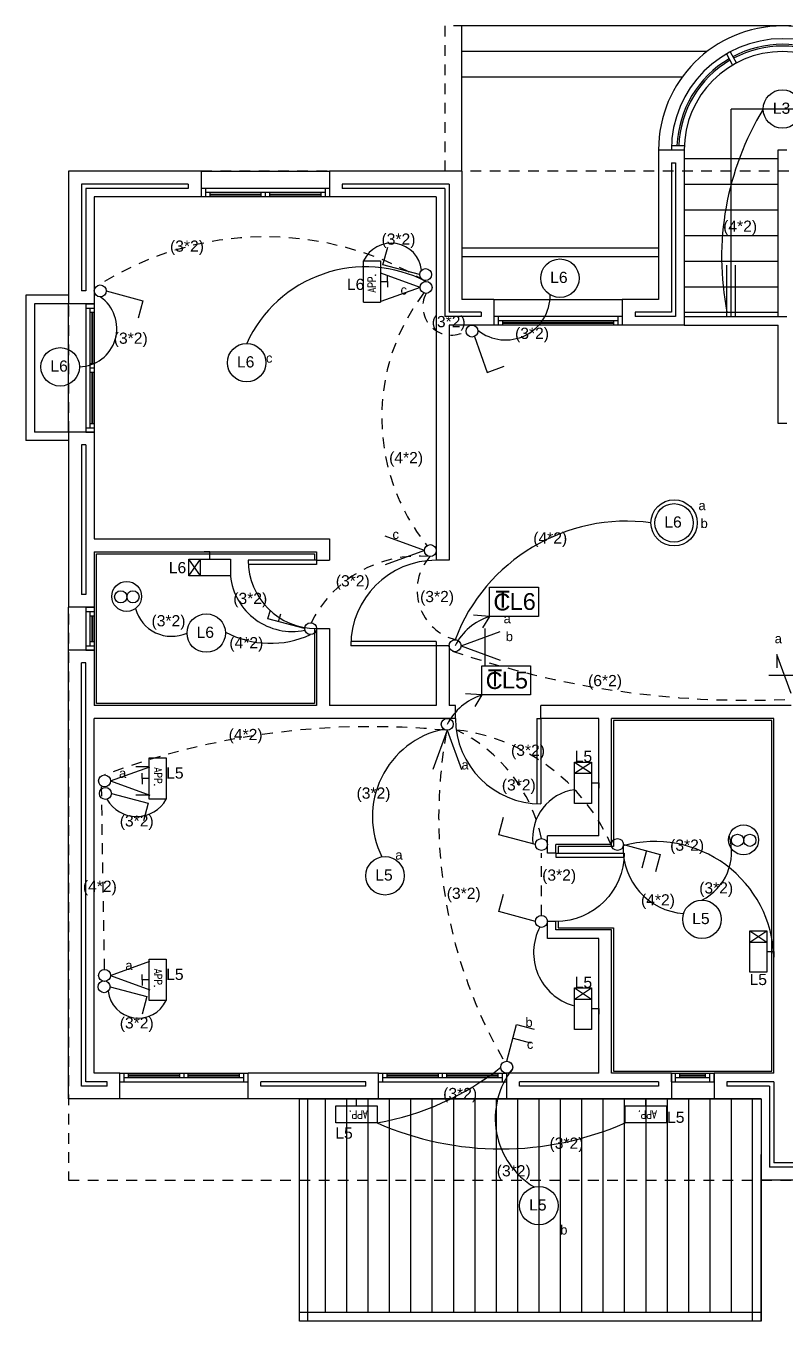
# Model space of a CAD drawing. Header units: millimetres. Extents: x -1152.8 to -1111.9, y 13007.9 to 13069.
# Drawn here: x -1152.81 to -1143.93, y 13053.82 to 13068.97 of the extents above; entities that cross this region are included whole.
import ezdxf

# ---------------------------------------------------------------- set-up
doc = ezdxf.new("R2010")
doc.units = ezdxf.units.MM
doc.header["$LTSCALE"] = 0.5
doc.linetypes.add('DASHED2', pattern=[0.375, 0.25, -0.125])
doc.linetypes.add('HIDDEN', pattern=[0.375, 0.25, -0.125])
for name, color, linetype in [('1lighting', 3, 'CONTINUOUS'), ('A-DOOR', 4, 'CONTINUOUS'), ('A-FLOR-STRS', 2, 'CONTINUOUS'), ('A-WALL', 7, 'CONTINUOUS'), ('A-WINDOW', 150, 'CONTINUOUS'), ('M-BALCONY', 6, 'CONTINUOUS'), ('M-ELEV-LOWER', 8, 'CONTINUOUS'), ('M-FB', 4, 'CONTINUOUS'), ('M-FINISHING', 251, 'CONTINUOUS'), ('M-outline-wall', 3, 'CONTINUOUS'), ('M-SANITARY', 1, 'CONTINUOUS'), ('M-TILING', 251, 'CONTINUOUS')]:
    doc.layers.add(name, color=color, linetype=linetype)
doc.layers.get('M-SANITARY').off()
doc.styles.add('ROMANC', font='romanc', dxfattribs={"height": 0.3})
doc.styles.add('RomanS', font='arial.ttf')

# ---------------------------------------------------------------- blocks, each defined once
blk = doc.blocks.new('D1000')
at = {"layer": 'A-DOOR'}
for p, q in [((0, 0), (-1000, 0)), ((0, 50), (-999, 50)), ((0, 50), (0, 0))]:
    blk.add_line(p, q, dxfattribs=at)
blk.add_arc((0, 0), 1000, 90, 180, dxfattribs=at)
blk = doc.blocks.new('D800')
at = {"layer": 'A-DOOR'}
for p, q in [((0, 0), (0, 50)), ((0, 50), (798, 50)), ((0, 0), (0, 50)), ((0, 0), (800, 0))]:
    blk.add_line(p, q, dxfattribs=at)
blk.add_arc((0, 0), 800, 0, 90, dxfattribs=at)

msp = doc.modelspace()

# ---------------------------------------------------------------- linework, layer by layer
at = {"layer": '1lighting'}
for p, q in [((-1148.635, 13066.172), (-1148.58, 13066.378)), ((-1148.863, 13065.734), (-1148.863, 13066.219)), ((-1148.863, 13066.219), (-1148.665, 13066.219)), ((-1148.665, 13066.219), (-1148.665, 13065.734)), ((-1148.206, 13066.057), (-1148.635, 13066.172)), ((-1148.665, 13065.976), (-1148.581, 13065.976)), ((-1148.201, 13065.907), (-1148.659, 13066.074)), ((-1148.581, 13065.976), (-1148.581, 13066.041)), ((-1148.581, 13065.976), (-1148.581, 13065.912)), ((-1151.872, 13065.866), (-1151.443, 13065.751)), ((-1148.201, 13065.907), (-1148.659, 13065.741)), ((-1151.443, 13065.751), (-1151.498, 13065.546)), ((-1148.863, 13065.734), (-1148.665, 13065.734)), ((-1147.565, 13065.334), (-1147.418, 13064.914)), ((-1147.418, 13064.914), (-1147.217, 13064.985)), ((-1148.151, 13062.83), (-1148.609, 13062.996)), ((-1150.662, 13062.813), (-1150.726, 13062.813)), ((-1150.662, 13062.813), (-1150.597, 13062.813)), ((-1150.662, 13062.73), (-1150.662, 13062.813)), ((-1148.151, 13062.83), (-1148.609, 13062.663)), ((-1150.904, 13062.532), (-1150.904, 13062.73)), ((-1150.904, 13062.73), (-1150.42, 13062.73)), ((-1150.904, 13062.532), (-1150.771, 13062.73)), ((-1150.771, 13062.532), (-1150.904, 13062.73)), ((-1150.771, 13062.532), (-1150.771, 13062.73)), ((-1150.42, 13062.73), (-1150.42, 13062.532)), ((-1150.42, 13062.532), (-1150.904, 13062.532)), ((-1149.856, 13061.998), (-1149.831, 13062.09)), ((-1147.442, 13061.916), (-1147.442, 13061.481)), ((-1147.722, 13061.716), (-1147.264, 13061.882)), ((-1147.722, 13061.716), (-1147.264, 13061.549)), ((-1143.861, 13061.156), (-1144.028, 13061.613)), ((-1144.028, 13061.613), (-1144.028, 13061.458)), ((-1144.12, 13061.371), (-1143.618, 13061.371)), ((-1147.884, 13060.727), (-1148.05, 13060.269)), ((-1147.884, 13060.727), (-1147.717, 13060.269)), ((-1151.368, 13059.92), (-1151.368, 13060.404)), ((-1151.368, 13060.404), (-1151.171, 13060.404)), ((-1151.171, 13060.404), (-1151.171, 13059.92)), ((-1151.822, 13060.135), (-1151.364, 13060.301)), ((-1151.368, 13060.3), (-1151.524, 13060.3)), ((-1151.452, 13060.162), (-1151.452, 13060.227)), ((-1146.393, 13060.356), (-1146.195, 13060.356)), ((-1146.393, 13059.872), (-1146.393, 13060.356)), ((-1146.393, 13060.356), (-1146.195, 13060.224)), ((-1146.393, 13060.224), (-1146.195, 13060.356)), ((-1146.393, 13060.224), (-1146.195, 13060.224)), ((-1146.195, 13060.356), (-1146.195, 13059.872)), ((-1151.822, 13060.135), (-1151.364, 13059.968)), ((-1151.452, 13060.162), (-1151.452, 13060.098)), ((-1151.368, 13060.162), (-1151.452, 13060.162)), ((-1146.195, 13060.114), (-1146.112, 13060.114)), ((-1146.112, 13060.114), (-1146.112, 13060.179)), ((-1146.112, 13060.114), (-1146.112, 13060.05)), ((-1151.812, 13059.988), (-1151.383, 13059.873)), ((-1151.368, 13059.967), (-1151.524, 13059.967)), ((-1151.171, 13059.92), (-1151.368, 13059.92)), ((-1151.383, 13059.873), (-1151.438, 13059.668)), ((-1146.195, 13059.872), (-1146.393, 13059.872)), ((-1145.552, 13059.319), (-1145.607, 13059.114)), ((-1144.343, 13058.38), (-1144.145, 13058.38)), ((-1144.343, 13057.896), (-1144.343, 13058.38)), ((-1144.343, 13058.38), (-1144.145, 13058.248)), ((-1144.343, 13058.248), (-1144.145, 13058.38)), ((-1144.343, 13058.248), (-1144.145, 13058.248)), ((-1144.145, 13058.38), (-1144.145, 13057.896)), ((-1144.145, 13058.138), (-1144.062, 13058.138)), ((-1144.062, 13058.138), (-1144.062, 13058.203)), ((-1144.062, 13058.138), (-1144.062, 13058.073)), ((-1151.822, 13057.859), (-1151.364, 13058.026)), ((-1151.368, 13057.565), (-1151.368, 13058.049)), ((-1151.368, 13058.049), (-1151.171, 13058.049)), ((-1151.171, 13058.049), (-1151.171, 13057.565)), ((-1151.822, 13057.859), (-1151.364, 13057.693)), ((-1151.452, 13057.807), (-1151.452, 13057.872)), ((-1151.452, 13057.807), (-1151.452, 13057.743)), ((-1151.368, 13057.807), (-1151.452, 13057.807)), ((-1144.145, 13057.896), (-1144.343, 13057.896)), ((-1151.827, 13057.727), (-1151.398, 13057.612)), ((-1146.393, 13057.714), (-1146.195, 13057.714)), ((-1146.393, 13057.229), (-1146.393, 13057.714)), ((-1146.393, 13057.714), (-1146.195, 13057.581)), ((-1146.393, 13057.581), (-1146.195, 13057.714)), ((-1146.195, 13057.714), (-1146.195, 13057.229)), ((-1151.398, 13057.612), (-1151.453, 13057.406)), ((-1151.171, 13057.565), (-1151.368, 13057.565)), ((-1146.393, 13057.581), (-1146.195, 13057.581)), ((-1146.112, 13057.471), (-1146.112, 13057.536)), ((-1146.195, 13057.471), (-1146.112, 13057.471)), ((-1146.112, 13057.471), (-1146.112, 13057.407)), ((-1147.187, 13056.856), (-1147.072, 13057.285)), ((-1147.072, 13057.285), (-1146.866, 13057.23)), ((-1146.195, 13057.229), (-1146.393, 13057.229)), ((-1147.114, 13057.126), (-1146.909, 13057.071)), ((-1149.186, 13056.135), (-1149.186, 13056.333)), ((-1149.186, 13056.333), (-1148.702, 13056.333)), ((-1148.944, 13056.416), (-1149.009, 13056.416)), ((-1148.944, 13056.416), (-1148.88, 13056.416)), ((-1148.944, 13056.333), (-1148.944, 13056.416)), ((-1148.702, 13056.333), (-1148.702, 13056.135)), ((-1145.804, 13056.135), (-1145.804, 13056.333)), ((-1145.804, 13056.333), (-1145.32, 13056.333)), ((-1145.562, 13056.416), (-1145.626, 13056.416)), ((-1145.562, 13056.416), (-1145.497, 13056.416)), ((-1145.562, 13056.333), (-1145.562, 13056.416)), ((-1145.32, 13056.333), (-1145.32, 13056.135)), ((-1148.702, 13056.135), (-1149.186, 13056.135)), ((-1145.32, 13056.135), (-1145.804, 13056.135))]:
    msp.add_line(p, q, dxfattribs=at)
at = {"layer": '1lighting', "color": 6}
for q in [(-1147.578, 13062.075), (-1147.469, 13061.927)]:
    msp.add_line((-1147.389, 13062.059), q, dxfattribs=at)
at = {"layer": '1lighting', "color": 1}
for q in [(-1147.669, 13061.155), (-1147.56, 13061.007)]:
    msp.add_line((-1147.48, 13061.14), q, dxfattribs=at)
at = {"layer": '1lighting', "color": 1, "linetype": 'DASHED2'}
msp.add_line((-1151.892, 13057.93), (-1151.927, 13060.066), dxfattribs=at)
at = {"layer": '1lighting', "linetype": 'DASHED2'}
msp.add_line((-1146.781, 13058.561), (-1146.781, 13059.291), dxfattribs=at)
at = {"layer": '1lighting', "color": 6}
msp.add_lwpolyline([(-1147.389, 13062.401), (-1146.817, 13062.401), (-1146.817, 13062.059), (-1147.389, 13062.059)], close=True, dxfattribs=at)
at = {"layer": '1lighting'}
for points in [[(-1149.551, 13061.916), (-1149.98, 13062.031), (-1149.952, 13062.137)], [(-1146.851, 13059.391), (-1147.28, 13059.506), (-1147.225, 13059.712)], [(-1145.822, 13059.391), (-1145.393, 13059.276), (-1145.448, 13059.071)], [(-1146.851, 13058.491), (-1147.28, 13058.606), (-1147.225, 13058.812)]]:
    msp.add_lwpolyline(points, dxfattribs=at)
at = {"layer": '1lighting', "color": 1}
msp.add_lwpolyline([(-1147.48, 13061.481), (-1146.908, 13061.481), (-1146.908, 13061.14), (-1147.48, 13061.14)], close=True, dxfattribs=at)
at = {"layer": '1lighting'}
for centre, radius in [((-1143.962, 13067.994), 0.225), ((-1148.136, 13066.057), 0.0697), ((-1146.565, 13066.015), 0.225), ((-1148.131, 13065.907), 0.0697), ((-1151.942, 13065.866), 0.0697), ((-1147.594, 13065.397), 0.0697), ((-1150.229, 13065.027), 0.225), ((-1152.411, 13064.978), 0.225), ((-1145.23, 13063.153), 0.27), ((-1145.23, 13063.153), 0.225), ((-1148.081, 13062.829), 0.0697), ((-1150.702, 13061.864), 0.225), ((-1149.481, 13061.916), 0.0697), ((-1147.792, 13061.716), 0.0697), ((-1147.883, 13060.797), 0.0697), ((-1151.892, 13060.135), 0.0697), ((-1151.882, 13059.988), 0.0697), ((-1146.781, 13059.391), 0.0697), ((-1145.892, 13059.391), 0.0697), ((-1148.611, 13059.025), 0.225), ((-1144.904, 13058.516), 0.225), ((-1146.781, 13058.491), 0.0697), ((-1151.897, 13057.727), 0.0697), ((-1151.892, 13057.86), 0.0697), ((-1147.187, 13056.786), 0.0697), ((-1146.812, 13055.166), 0.225)]:
    msp.add_circle(centre, radius, dxfattribs=at)
at = {"layer": '1lighting', "linetype": 'ByBlock'}
for centre, radius in [((-1151.633, 13062.293), 0.175), ((-1151.703, 13062.288), 0.0717), ((-1151.559, 13062.288), 0.0717), ((-1144.417, 13059.445), 0.175), ((-1144.487, 13059.44), 0.0717), ((-1144.344, 13059.44), 0.0717)]:
    msp.add_circle(centre, radius, dxfattribs=at)
at = {"layer": '1lighting'}
for centre, radius, start, end in [((-1141.339, 13066.258), 3.335, 148.6362, 191.0941), ((-1148.538, 13066.068), 0.357, 6.5043, 155.1016), ((-1148.836, 13064.617), 1.531, 62.62, 155.5054), ((-1152.197, 13065.427), 0.449, 271.332, 55.4253), ((-1147.2, 13065.814), 0.521, 231.4911, 0.7648), ((-1145.785, 13061.027), 2.146, 82.3673, 159.2767), ((-1149.694, 13062.612), 0.73, 186.3429, 281.3415), ((-1151.105, 13062.268), 0.442, 195.3984, 293.7961), ((-1149.951, 13062.866), 1.122, 242.0518, 294.7318), ((-1147.711, 13059.715), 1.047, 101.7447, 206.5655), ((-1151.517, 13060.116), 0.398, 209.3553, 330.5716), ((-1146.315, 13059.467), 0.57, 97.751, 186.7805), ((-1145.19, 13059.305), 0.633, 296.848, 17.4064), ((-1145.068, 13059.34), 0.757, 177.1943, 266.2118), ((-1145.456, 13058.031), 1.395, 1.7318, 105.2895), ((-1146.225, 13058.127), 0.648, 152.6609, 253.2511), ((-1151.495, 13057.716), 0.357, 186.5043, 335.1016), ((-1149.267, 13059.321), 3.235, 280.0622, 308.4305), ((-1146.389, 13056.187), 0.933, 141.4873, 239.2465), ((-1147.253, 13059.431), 3.601, 246.2692, 293.7308)]:
    msp.add_arc(centre, radius, start, end, dxfattribs=at)
at = {"layer": '1lighting', "color": 6, "linetype": 'DASHED2'}
for centre, radius, start, end in [((-1150.012, 13062.859), 3.641, 58.9091, 122.3955), ((-1146.256, 13064.388), 2.394, 142.5983, 218.8448), ((-1147.835, 13065.684), 0.334, 152.6643, 300.7865), ((-1148.218, 13061.364), 1.401, 84.6035, 154.3899), ((-1147.641, 13062.364), 0.595, 138.3868, 256.7839), ((-1144.364, 13071.745), 10.667, 251.0937, 272.3247)]:
    msp.add_arc(centre, radius, start, end, dxfattribs=at)
at = {"layer": '1lighting', "color": 6}
msp.add_arc((-1147.178, 13061.404), 0.688, 107.8344, 153.0164, dxfattribs=at)
at = {"layer": '1lighting', "color": 1}
msp.add_arc((-1147.27, 13060.484), 0.688, 107.8344, 153.0164, dxfattribs=at)
at = {"layer": '1lighting', "color": 1, "linetype": 'DASHED2'}
for centre, radius, start, end in [((-1148.773, 13051.875), 8.895, 84.3832, 110.5262), ((-1142.336, 13059.698), 5.648, 169.8123, 210.2812), ((-1148.048, 13058.475), 2.273, 23.0745, 84.8246), ((-1148.565, 13059.089), 1.822, 11.7741, 64.3907)]:
    msp.add_arc(centre, radius, start, end, dxfattribs=at)
at = {"layer": 'A-FLOR-STRS'}
for p, q in [((-1144.562, 13065.566), (-1144.562, 13067.994)), ((-1143.362, 13067.994), (-1144.562, 13067.994)), ((-1144.012, 13065.566), (-1144.012, 13067.516)), ((-1144.012, 13067.516), (-1143.912, 13067.516)), ((-1145.112, 13067.416), (-1144.012, 13067.416)), ((-1145.112, 13067.116), (-1144.012, 13067.116)), ((-1145.112, 13066.816), (-1144.012, 13066.816)), ((-1145.112, 13066.516), (-1144.012, 13066.516)), ((-1145.112, 13066.216), (-1144.012, 13066.216)), ((-1144.612, 13065.566), (-1144.612, 13066.166)), ((-1144.512, 13065.566), (-1144.512, 13066.166)), ((-1145.112, 13065.916), (-1144.012, 13065.916)), ((-1145.112, 13065.616), (-1144.012, 13065.616)), ((-1145.112, 13065.566), (-1143.912, 13065.566)), ((-1145.112, 13065.466), (-1144.012, 13065.466)), ((-1144.012, 13064.316), (-1144.012, 13065.466)), ((-1143.912, 13064.316), (-1144.012, 13064.316))]:
    msp.add_line(p, q, dxfattribs=at)
at = {"layer": 'A-WALL'}
for p, q in [((-1145.412, 13067.516), (-1145.412, 13065.766)), ((-1145.412, 13067.516), (-1145.112, 13067.516)), ((-1145.112, 13067.516), (-1145.112, 13066.816)), ((-1145.112, 13067.516), (-1145.112, 13065.466)), ((-1145.262, 13067.366), (-1145.262, 13065.616)), ((-1145.262, 13067.366), (-1145.212, 13067.366)), ((-1145.212, 13067.366), (-1145.212, 13065.566)), ((-1150.762, 13067.266), (-1152.312, 13067.266)), ((-1152.312, 13067.266), (-1152.312, 13065.716)), ((-1150.762, 13067.266), (-1150.762, 13066.966)), ((-1147.712, 13067.266), (-1149.262, 13067.266)), ((-1149.262, 13067.266), (-1149.262, 13066.966)), ((-1147.712, 13067.266), (-1147.712, 13065.766)), ((-1150.912, 13067.116), (-1152.162, 13067.116)), ((-1152.162, 13067.116), (-1152.162, 13065.866)), ((-1150.912, 13067.066), (-1152.112, 13067.066)), ((-1152.112, 13067.066), (-1152.112, 13065.866)), ((-1150.912, 13067.116), (-1150.912, 13067.066)), ((-1147.862, 13067.116), (-1149.112, 13067.116)), ((-1149.112, 13067.116), (-1149.112, 13067.066)), ((-1147.912, 13067.066), (-1149.112, 13067.066)), ((-1147.912, 13067.066), (-1147.912, 13065.566)), ((-1147.862, 13067.116), (-1147.862, 13065.616)), ((-1150.762, 13066.966), (-1152.012, 13066.966)), ((-1152.012, 13066.966), (-1152.012, 13065.716)), ((-1148.012, 13066.966), (-1149.262, 13066.966)), ((-1148.012, 13066.966), (-1148.012, 13062.716)), ((-1152.112, 13065.866), (-1152.162, 13065.866)), ((-1152.012, 13065.716), (-1152.312, 13065.716)), ((-1147.337, 13065.766), (-1147.712, 13065.766)), ((-1147.337, 13065.766), (-1147.337, 13065.466)), ((-1145.412, 13065.766), (-1145.837, 13065.766)), ((-1145.837, 13065.766), (-1145.837, 13065.466)), ((-1147.487, 13065.566), (-1147.912, 13065.566)), ((-1147.487, 13065.616), (-1147.862, 13065.616)), ((-1147.487, 13065.616), (-1147.487, 13065.566)), ((-1145.262, 13065.616), (-1145.687, 13065.616)), ((-1145.687, 13065.616), (-1145.687, 13065.566)), ((-1145.212, 13065.566), (-1145.687, 13065.566)), ((-1147.862, 13065.466), (-1147.862, 13062.716)), ((-1147.337, 13065.466), (-1147.862, 13065.466)), ((-1145.112, 13065.466), (-1145.837, 13065.466)), ((-1152.012, 13064.216), (-1152.312, 13064.216)), ((-1152.312, 13064.216), (-1152.312, 13062.166)), ((-1152.012, 13064.216), (-1152.012, 13062.966)), ((-1152.112, 13064.066), (-1152.162, 13064.066)), ((-1152.162, 13064.066), (-1152.162, 13062.316)), ((-1152.112, 13064.066), (-1152.112, 13062.316)), ((-1152.012, 13062.966), (-1149.262, 13062.966)), ((-1149.262, 13062.966), (-1149.262, 13062.716)), ((-1152.012, 13062.816), (-1152.012, 13062.166)), ((-1152.012, 13062.816), (-1149.412, 13062.816)), ((-1149.412, 13062.816), (-1149.412, 13062.716)), ((-1149.412, 13062.716), (-1149.262, 13062.716)), ((-1147.862, 13062.716), (-1148.012, 13062.716)), ((-1152.112, 13062.316), (-1152.162, 13062.316)), ((-1152.012, 13062.166), (-1152.312, 13062.166)), ((-1149.412, 13061.916), (-1149.412, 13061.016)), ((-1149.412, 13061.916), (-1149.262, 13061.916)), ((-1149.262, 13061.916), (-1149.262, 13061.016)), ((-1152.312, 13056.416), (-1152.312, 13061.666)), ((-1152.012, 13061.666), (-1152.312, 13061.666)), ((-1152.012, 13061.666), (-1152.012, 13061.016)), ((-1148.012, 13061.716), (-1148.012, 13061.016)), ((-1147.862, 13061.716), (-1148.012, 13061.716)), ((-1147.862, 13061.716), (-1147.862, 13061.016)), ((-1152.162, 13056.566), (-1152.162, 13061.516)), ((-1152.112, 13061.516), (-1152.162, 13061.516)), ((-1152.112, 13056.616), (-1152.112, 13061.516)), ((-1149.412, 13061.016), (-1152.012, 13061.016)), ((-1148.012, 13061.016), (-1149.262, 13061.016)), ((-1147.787, 13061.016), (-1147.862, 13061.016)), ((-1147.787, 13060.866), (-1147.787, 13061.016)), ((-1146.787, 13060.866), (-1146.787, 13061.016)), ((-1143.862, 13061.016), (-1146.787, 13061.016)), ((-1152.012, 13056.716), (-1152.012, 13060.866)), ((-1147.787, 13060.866), (-1152.012, 13060.866)), ((-1146.112, 13060.866), (-1146.787, 13060.866)), ((-1146.112, 13059.491), (-1146.112, 13060.866)), ((-1145.962, 13059.391), (-1145.962, 13060.866)), ((-1144.062, 13060.866), (-1145.962, 13060.866)), ((-1144.062, 13056.716), (-1144.062, 13060.866)), ((-1146.112, 13059.491), (-1146.712, 13059.491)), ((-1146.712, 13059.291), (-1146.712, 13059.491)), ((-1145.962, 13059.391), (-1146.612, 13059.391)), ((-1146.612, 13059.291), (-1146.612, 13059.391)), ((-1146.612, 13059.291), (-1146.712, 13059.291)), ((-1146.712, 13058.291), (-1146.712, 13058.491)), ((-1146.612, 13058.491), (-1146.712, 13058.491)), ((-1146.612, 13058.391), (-1146.612, 13058.491)), ((-1146.112, 13058.291), (-1146.712, 13058.291)), ((-1145.962, 13058.391), (-1146.612, 13058.391)), ((-1146.112, 13056.716), (-1146.112, 13058.291)), ((-1145.962, 13056.716), (-1145.962, 13058.391)), ((-1151.862, 13056.616), (-1152.112, 13056.616)), ((-1151.712, 13056.716), (-1152.012, 13056.716)), ((-1151.862, 13056.566), (-1151.862, 13056.616)), ((-1151.712, 13056.416), (-1151.712, 13056.716)), ((-1148.687, 13056.716), (-1150.212, 13056.716)), ((-1150.212, 13056.416), (-1150.212, 13056.716)), ((-1148.837, 13056.616), (-1150.062, 13056.616)), ((-1150.062, 13056.566), (-1150.062, 13056.616)), ((-1148.837, 13056.566), (-1148.837, 13056.616)), ((-1148.687, 13056.416), (-1148.687, 13056.716)), ((-1146.112, 13056.716), (-1147.187, 13056.716)), ((-1147.187, 13056.416), (-1147.187, 13056.716)), ((-1145.412, 13056.616), (-1147.037, 13056.616)), ((-1147.037, 13056.566), (-1147.037, 13056.616)), ((-1145.262, 13056.716), (-1145.962, 13056.716)), ((-1145.412, 13056.616), (-1145.412, 13056.566)), ((-1145.262, 13056.716), (-1145.262, 13056.416)), ((-1144.062, 13056.716), (-1144.762, 13056.716)), ((-1144.762, 13056.716), (-1144.762, 13056.416)), ((-1144.062, 13056.616), (-1144.612, 13056.616)), ((-1144.612, 13056.616), (-1144.612, 13056.566)), ((-1144.062, 13056.616), (-1144.062, 13055.666)), ((-1151.862, 13056.566), (-1152.162, 13056.566)), ((-1148.837, 13056.566), (-1150.062, 13056.566)), ((-1145.412, 13056.566), (-1147.037, 13056.566)), ((-1144.112, 13056.566), (-1144.612, 13056.566)), ((-1144.112, 13056.566), (-1144.112, 13055.616)), ((-1151.712, 13056.416), (-1152.312, 13056.416)), ((-1148.687, 13056.416), (-1150.212, 13056.416)), ((-1145.262, 13056.416), (-1147.187, 13056.416)), ((-1144.212, 13056.416), (-1144.762, 13056.416)), ((-1144.212, 13056.416), (-1144.212, 13055.466)), ((-1142.862, 13055.616), (-1144.112, 13055.616)), ((-1142.862, 13055.666), (-1144.062, 13055.666)), ((-1142.712, 13055.466), (-1144.212, 13055.466))]:
    msp.add_line(p, q, dxfattribs=at)
at = {"layer": 'A-WINDOW'}
for p, q in [((-1144.618, 13068.638), (-1144.545, 13068.508)), ((-1144.574, 13068.663), (-1144.501, 13068.532)), ((-1145.261, 13067.566), (-1145.112, 13067.566)), ((-1150.762, 13067.266), (-1149.262, 13067.266)), ((-1149.262, 13067.066), (-1150.762, 13067.066)), ((-1150.762, 13067.066), (-1150.762, 13066.966)), ((-1150.712, 13067.066), (-1150.712, 13066.966)), ((-1149.312, 13067.066), (-1149.312, 13066.966)), ((-1149.262, 13067.066), (-1149.262, 13066.966)), ((-1149.262, 13066.966), (-1150.762, 13066.966)), ((-1149.312, 13067.016), (-1150.712, 13067.016)), ((-1150.662, 13067.016), (-1150.662, 13066.966)), ((-1150.062, 13066.996), (-1150.662, 13066.996)), ((-1150.062, 13066.986), (-1150.662, 13066.986)), ((-1150.062, 13067.016), (-1150.062, 13066.966)), ((-1150.012, 13067.016), (-1150.012, 13066.966)), ((-1149.962, 13067.016), (-1149.962, 13066.966)), ((-1149.362, 13066.996), (-1149.962, 13066.996)), ((-1149.362, 13066.986), (-1149.962, 13066.986)), ((-1149.362, 13067.016), (-1149.362, 13066.966)), ((-1152.312, 13064.216), (-1152.312, 13065.716)), ((-1152.112, 13065.716), (-1152.112, 13064.216)), ((-1152.112, 13065.716), (-1152.012, 13065.716)), ((-1152.012, 13065.716), (-1152.012, 13064.216)), ((-1147.337, 13065.766), (-1145.837, 13065.766)), ((-1152.112, 13065.666), (-1152.012, 13065.666)), ((-1152.062, 13065.666), (-1152.062, 13064.266)), ((-1152.062, 13065.616), (-1152.012, 13065.616)), ((-1152.042, 13065.616), (-1152.042, 13065.016)), ((-1152.032, 13065.616), (-1152.032, 13065.016)), ((-1145.837, 13065.566), (-1147.337, 13065.566)), ((-1147.337, 13065.566), (-1147.337, 13065.466)), ((-1147.287, 13065.566), (-1147.287, 13065.466)), ((-1145.887, 13065.566), (-1145.887, 13065.466)), ((-1145.837, 13065.566), (-1145.837, 13065.466)), ((-1145.837, 13065.466), (-1147.337, 13065.466)), ((-1145.887, 13065.516), (-1147.287, 13065.516)), ((-1147.237, 13065.516), (-1147.237, 13065.466)), ((-1145.937, 13065.496), (-1147.237, 13065.496)), ((-1145.937, 13065.486), (-1147.237, 13065.486)), ((-1145.937, 13065.516), (-1145.937, 13065.466)), ((-1152.062, 13065.016), (-1152.012, 13065.016)), ((-1152.062, 13064.966), (-1152.012, 13064.966)), ((-1152.062, 13064.916), (-1152.012, 13064.916)), ((-1152.042, 13064.916), (-1152.042, 13064.316)), ((-1152.032, 13064.916), (-1152.032, 13064.316)), ((-1152.062, 13064.316), (-1152.012, 13064.316)), ((-1152.112, 13064.266), (-1152.012, 13064.266)), ((-1152.112, 13064.216), (-1152.012, 13064.216)), ((-1152.312, 13061.666), (-1152.312, 13062.166)), ((-1152.112, 13062.166), (-1152.112, 13061.666)), ((-1152.112, 13062.166), (-1152.012, 13062.166)), ((-1152.112, 13062.116), (-1152.012, 13062.116)), ((-1152.062, 13062.116), (-1152.062, 13061.716)), ((-1152.062, 13062.066), (-1152.012, 13062.066)), ((-1152.042, 13062.066), (-1152.042, 13061.766)), ((-1152.032, 13062.066), (-1152.032, 13061.766)), ((-1152.012, 13062.166), (-1152.012, 13061.666)), ((-1152.062, 13061.766), (-1152.012, 13061.766)), ((-1152.112, 13061.716), (-1152.012, 13061.716)), ((-1152.112, 13061.666), (-1152.012, 13061.666)), ((-1151.712, 13056.716), (-1150.212, 13056.716)), ((-1151.712, 13056.616), (-1151.712, 13056.716)), ((-1151.712, 13056.616), (-1150.212, 13056.616)), ((-1151.662, 13056.616), (-1151.662, 13056.716)), ((-1151.662, 13056.666), (-1150.262, 13056.666)), ((-1151.612, 13056.666), (-1151.612, 13056.716)), ((-1151.612, 13056.696), (-1151.012, 13056.696)), ((-1151.612, 13056.686), (-1151.012, 13056.686)), ((-1151.012, 13056.666), (-1151.012, 13056.716)), ((-1150.962, 13056.666), (-1150.962, 13056.716)), ((-1150.912, 13056.666), (-1150.912, 13056.716)), ((-1150.912, 13056.696), (-1150.312, 13056.696)), ((-1150.912, 13056.686), (-1150.312, 13056.686)), ((-1150.312, 13056.666), (-1150.312, 13056.716)), ((-1150.262, 13056.616), (-1150.262, 13056.716)), ((-1150.212, 13056.616), (-1150.212, 13056.716)), ((-1148.687, 13056.716), (-1147.187, 13056.716)), ((-1148.687, 13056.616), (-1148.687, 13056.716)), ((-1148.687, 13056.616), (-1147.187, 13056.616)), ((-1148.637, 13056.616), (-1148.637, 13056.716)), ((-1148.637, 13056.666), (-1147.237, 13056.666)), ((-1148.587, 13056.666), (-1148.587, 13056.716)), ((-1148.587, 13056.696), (-1147.987, 13056.696)), ((-1148.587, 13056.686), (-1147.987, 13056.686)), ((-1147.987, 13056.666), (-1147.987, 13056.716)), ((-1147.937, 13056.666), (-1147.937, 13056.716)), ((-1147.887, 13056.666), (-1147.887, 13056.716)), ((-1147.887, 13056.696), (-1147.287, 13056.696)), ((-1147.887, 13056.686), (-1147.287, 13056.686)), ((-1147.287, 13056.666), (-1147.287, 13056.716)), ((-1147.237, 13056.616), (-1147.237, 13056.716)), ((-1147.187, 13056.616), (-1147.187, 13056.716)), ((-1145.262, 13056.716), (-1144.762, 13056.716)), ((-1145.262, 13056.616), (-1145.262, 13056.716)), ((-1145.262, 13056.616), (-1144.762, 13056.616)), ((-1145.212, 13056.616), (-1145.212, 13056.716)), ((-1145.212, 13056.666), (-1144.812, 13056.666)), ((-1145.162, 13056.666), (-1145.162, 13056.716)), ((-1145.162, 13056.696), (-1144.862, 13056.696)), ((-1145.162, 13056.686), (-1144.862, 13056.686)), ((-1144.862, 13056.666), (-1144.862, 13056.716)), ((-1144.812, 13056.616), (-1144.812, 13056.716)), ((-1144.762, 13056.616), (-1144.762, 13056.716)), ((-1150.212, 13056.416), (-1151.712, 13056.416)), ((-1147.187, 13056.416), (-1148.687, 13056.416)), ((-1144.762, 13056.416), (-1145.262, 13056.416))]:
    msp.add_line(p, q, dxfattribs=at)
for radius, end in [(1.45, 179.9991), (1.3, 179.9986), (1.15, 179.9986)]:
    msp.add_arc((-1143.962, 13067.516), radius, 0.0011, end, dxfattribs=at)
at = {"layer": 'A-WINDOW', "color": 252}
for radius, start, end in [(1.235, 61.94, 118.0599), (1.215, 61.9591, 118.0408), (1.235, 120.3797, 177.6785), (1.215, 120.3988, 177.6402)]:
    msp.add_arc((-1143.962, 13067.516), radius, start, end, dxfattribs=at)
at = {"layer": 'M-BALCONY'}
for p, q in [((-1149.612, 13053.816), (-1149.612, 13056.416)), ((-1149.512, 13053.816), (-1149.512, 13056.416)), ((-1144.312, 13053.816), (-1144.312, 13056.416)), ((-1144.212, 13053.816), (-1144.212, 13055.766)), ((-1144.212, 13053.916), (-1149.612, 13053.916)), ((-1144.212, 13053.816), (-1149.612, 13053.816))]:
    msp.add_line(p, q, dxfattribs=at)
msp.add_lwpolyline([(-1144.212, 13053.816), (-1149.612, 13053.816), (-1149.612, 13056.416), (-1144.212, 13056.416)], close=True, dxfattribs=at)
at = {"layer": 'M-ELEV-LOWER'}
for p, q in [((-1143.962, 13068.966), (-1147.712, 13068.966)), ((-1147.712, 13067.266), (-1147.712, 13068.966)), ((-1144.845, 13068.666), (-1147.712, 13068.666)), ((-1145.136, 13068.366), (-1147.712, 13068.366))]:
    msp.add_line(p, q, dxfattribs=at)
at = {"layer": 'M-FB'}
for p, q in [((-1145.412, 13066.366), (-1147.712, 13066.366)), ((-1145.412, 13066.266), (-1147.712, 13066.266)), ((-1152.812, 13065.816), (-1152.812, 13064.116)), ((-1152.312, 13065.816), (-1152.812, 13065.816)), ((-1152.712, 13065.716), (-1152.712, 13064.216)), ((-1152.312, 13065.716), (-1152.712, 13065.716)), ((-1152.312, 13064.216), (-1152.712, 13064.216)), ((-1152.312, 13064.116), (-1152.812, 13064.116))]:
    msp.add_line(p, q, dxfattribs=at)
at = {"layer": 'M-FINISHING'}
for points in [[(-1149.437, 13061.916), (-1149.437, 13061.041), (-1151.987, 13061.041), (-1151.987, 13062.791), (-1149.437, 13062.791), (-1149.437, 13062.716)], [(-1146.587, 13058.491), (-1146.587, 13058.416), (-1145.937, 13058.416), (-1145.937, 13056.741), (-1144.087, 13056.741), (-1144.087, 13060.841), (-1145.937, 13060.841), (-1145.937, 13059.366), (-1146.587, 13059.366), (-1146.587, 13059.291)]]:
    msp.add_lwpolyline(points, dxfattribs=at)
at = {"layer": 'M-outline-wall', "linetype": 'HIDDEN'}
for points in [[(-1142.512, 13067.266), (-1142.512, 13068.966), (-1147.912, 13068.966), (-1147.912, 13067.266)], [(-1144.212, 13055.466), (-1144.212, 13053.816), (-1149.612, 13053.816), (-1149.612, 13055.466)]]:
    msp.add_lwpolyline(points, dxfattribs=at)
msp.add_lwpolyline([(-1136.912, 13067.266), (-1152.312, 13067.266), (-1152.312, 13055.466), (-1136.912, 13055.466)], close=True, dxfattribs=at)
at = {"layer": 'M-TILING'}
for p, q in [((-1149.312, 13056.416), (-1149.312, 13053.916)), ((-1149.062, 13056.416), (-1149.062, 13053.916)), ((-1148.812, 13056.416), (-1148.812, 13053.916)), ((-1148.562, 13056.416), (-1148.562, 13053.916)), ((-1148.312, 13056.416), (-1148.312, 13053.916)), ((-1148.062, 13056.416), (-1148.062, 13053.916)), ((-1147.812, 13056.416), (-1147.812, 13053.916)), ((-1147.562, 13056.416), (-1147.562, 13053.916)), ((-1147.312, 13056.416), (-1147.312, 13053.916)), ((-1147.062, 13056.416), (-1147.062, 13053.916)), ((-1146.812, 13056.416), (-1146.812, 13053.916)), ((-1146.562, 13056.416), (-1146.562, 13053.916)), ((-1146.312, 13056.416), (-1146.312, 13053.916)), ((-1146.062, 13056.416), (-1146.062, 13053.916)), ((-1145.812, 13056.416), (-1145.812, 13053.916)), ((-1145.562, 13056.416), (-1145.562, 13053.916)), ((-1145.312, 13056.416), (-1145.312, 13053.916)), ((-1145.062, 13056.416), (-1145.062, 13053.916)), ((-1144.812, 13056.416), (-1144.812, 13053.916)), ((-1144.562, 13056.416), (-1144.562, 13053.916))]:
    msp.add_line(p, q, dxfattribs=at)

# ---------------------------------------------------------------- block references
at = {"layer": 'M-SANITARY'}
for name, p, xscale, yscale, zscale, rotation in [('D800', (-1149.412, 13062.716), 0.0010000000474975, 0.0010000000474975, 0.0010000000474975, 180), ('D1000', (-1146.787, 13060.866), 0.0009999999892898, 0.0009999999892898, 0.0009999999892898, 90), ('D800', (-1146.612, 13059.291), -0.0010000000474975, 0.0010000000474975, 0.0010000000474975, 180)]:
    msp.add_blockref(name, p, dxfattribs=dict(at, xscale=xscale, yscale=yscale, zscale=zscale, rotation=rotation))
at = {"layer": 'M-SANITARY', "xscale": 0.0009999999892898, "yscale": 0.0009999999892898, "zscale": 0.0009999999892898}
msp.add_blockref('D1000', (-1148.012, 13061.716), dxfattribs=at)

# ---------------------------------------------------------------- texts
at = {"layer": '1lighting', "style": 'RomanS'}
for s, height, p in [('L3', 0.1311, (-1144.075, 13067.938)), ('(4*2)', 0.1311, (-1144.656, 13066.558)), ('(3*2)', 0.1311, (-1151.126, 13066.325)), ('(3*2)', 0.1311, (-1148.652, 13066.407)), ('L6', 0.1311, (-1149.057, 13065.878)), ('L6', 0.1311, (-1146.679, 13065.959)), ('c', 0.109, (-1148.43, 13065.824)), ('(3*2)', 0.1311, (-1148.065, 13065.442)), ('(3*2)', 0.1311, (-1151.784, 13065.248)), ('(3*2)', 0.1311, (-1147.09, 13065.305)), ('L6', 0.1311, (-1150.343, 13064.971)), ('c', 0.109, (-1150.004, 13065.027)), ('L6', 0.1311, (-1152.525, 13064.922)), ('(4*2)', 0.1311, (-1148.563, 13063.851)), ('a', 0.109, (-1144.945, 13063.302)), ('L6', 0.1311, (-1145.344, 13063.098)), ('b', 0.109, (-1144.92, 13063.093)), ('c', 0.109, (-1148.524, 13062.965)), ('(4*2)', 0.1311, (-1146.877, 13062.911)), ('L6', 0.1311, (-1151.14, 13062.564)), ('(3*2)', 0.1311, (-1149.187, 13062.41)), ('(3*2)', 0.1311, (-1150.386, 13062.204)), ('(3*2)', 0.1311, (-1148.201, 13062.226)), ('(3*2)', 0.1311, (-1151.342, 13061.943)), ('a', 0.109, (-1147.224, 13061.979)), ('L6', 0.1311, (-1150.815, 13061.808)), ('b', 0.109, (-1147.199, 13061.77)), ('(4*2)', 0.1311, (-1150.432, 13061.686)), ('a', 0.109, (-1144.053, 13061.745)), ('(6*2)', 0.1311, (-1146.236, 13061.243)), ('(4*2)', 0.1311, (-1150.44, 13060.612)), ('(3*2)', 0.1311, (-1147.137, 13060.428)), ('L5', 0.1311, (-1146.392, 13060.356)), ('a', 0.109, (-1151.722, 13060.171)), ('L5', 0.1311, (-1151.171, 13060.162)), ('a', 0.109, (-1147.717, 13060.269)), ('(3*2)', 0.1311, (-1148.944, 13059.927)), ('(3*2)', 0.1311, (-1147.245, 13060.023)), ('(3*2)', 0.1311, (-1151.714, 13059.602)), ('(3*2)', 0.1311, (-1145.276, 13059.318)), ('a', 0.109, (-1148.491, 13059.215)), ('L5', 0.1311, (-1148.725, 13058.969)), ('(3*2)', 0.1311, (-1146.773, 13058.968)), ('(4*2)', 0.1311, (-1152.145, 13058.837)), ('(3*2)', 0.1311, (-1147.889, 13058.755)), ('(3*2)', 0.1311, (-1144.936, 13058.818)), ('(4*2)', 0.1311, (-1145.617, 13058.678)), ('L5', 0.1311, (-1145.018, 13058.46)), ('a', 0.109, (-1151.649, 13057.923)), ('L5', 0.1311, (-1151.171, 13057.807)), ('L5', 0.1311, (-1146.392, 13057.714)), ('L5', 0.1311, (-1144.347, 13057.747)), ('(3*2)', 0.1311, (-1151.714, 13057.239)), ('b', 0.109, (-1146.969, 13057.257)), ('c', 0.109, (-1146.952, 13057.001)), ('(3*2)', 0.1311, (-1147.931, 13056.413)), ('L5', 0.1311, (-1145.312, 13056.135)), ('L5', 0.1311, (-1149.192, 13055.95)), ('(3*2)', 0.1311, (-1146.687, 13055.832)), ('(3*2)', 0.1311, (-1147.304, 13055.509)), ('L5', 0.1311, (-1146.925, 13055.11)), ('b', 0.109, (-1146.562, 13054.829))]:
    msp.add_text(s, height=height, dxfattribs=at).set_placement(p)
at = {"layer": '1lighting', "style": 'ROMANC', "width": 0.8}
for rotation, p in [(90, (-1148.72, 13065.847)), (270, (-1151.313, 13060.291)), (270, (-1151.313, 13057.936)), (180, (-1148.815, 13056.278)), (180, (-1145.433, 13056.278))]:
    msp.add_text('APP.', height=0.0909, rotation=rotation, dxfattribs=at).set_placement(p)
at = {"layer": '1lighting', "color": 6, "style": 'RomanS'}
for s, height, p in [('T', 0.197, (-1147.318, 13062.162)), ('C', 0.197, (-1147.343, 13062.129)), ('L6', 0.1967, (-1147.153, 13062.135))]:
    msp.add_text(s, height=height, dxfattribs=at).set_placement(p)
at = {"layer": '1lighting', "color": 1, "style": 'RomanS'}
for s, height, p in [('T', 0.197, (-1147.409, 13061.243)), ('C', 0.197, (-1147.434, 13061.21)), ('L5', 0.1967, (-1147.244, 13061.216))]:
    msp.add_text(s, height=height, dxfattribs=at).set_placement(p)

doc.saveas('drawing.dxf')
